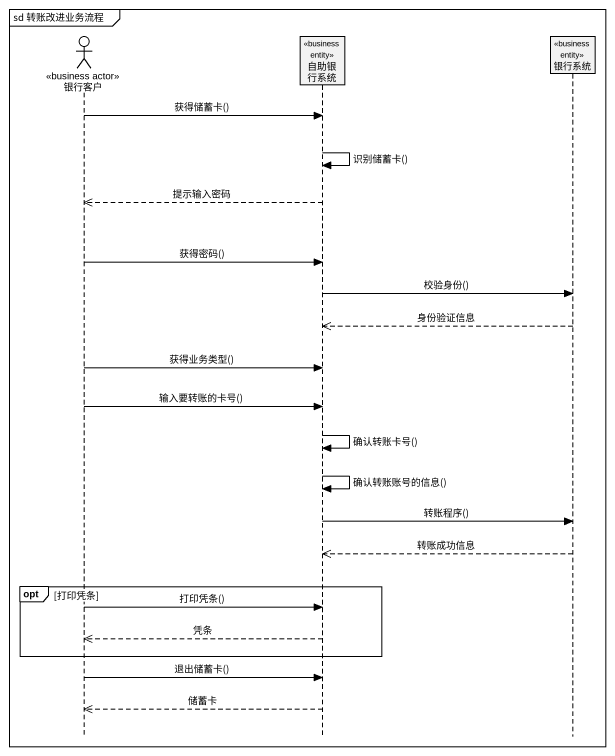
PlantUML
@startuml
mainframe sd 转账改进业务流程
hide footbox
actor 银行客户 <<business actor>>
participant 自助银行系统 <<business entity>>
participant 银行系统 <<business entity>>

银行客户 -> 自助银行系统 : 获得储蓄卡()
自助银行系统 -> 自助银行系统 : 识别储蓄卡()
自助银行系统 -->> 银行客户 : 提示输入密码
银行客户 -> 自助银行系统 : 获得密码()
自助银行系统 -> 银行系统 : 校验身份()
银行系统 -->> 自助银行系统 : 身份验证信息
银行客户 -> 自助银行系统 : 获得业务类型()
银行客户 -> 自助银行系统 : 输入要转账的卡号()
自助银行系统 -> 自助银行系统 : 确认转账卡号()
自助银行系统 -> 自助银行系统 : 确认转账账号的信息()
自助银行系统 -> 银行系统 : 转账程序()
银行系统 -->> 自助银行系统 : 转账成功信息
opt 打印凭条
  银行客户 -> 自助银行系统 : 打印凭条()
  自助银行系统 -->> 银行客户 : 凭条
end
银行客户 -> 自助银行系统 : 退出储蓄卡()
自助银行系统 -->> 银行客户 : 储蓄卡
@enduml
